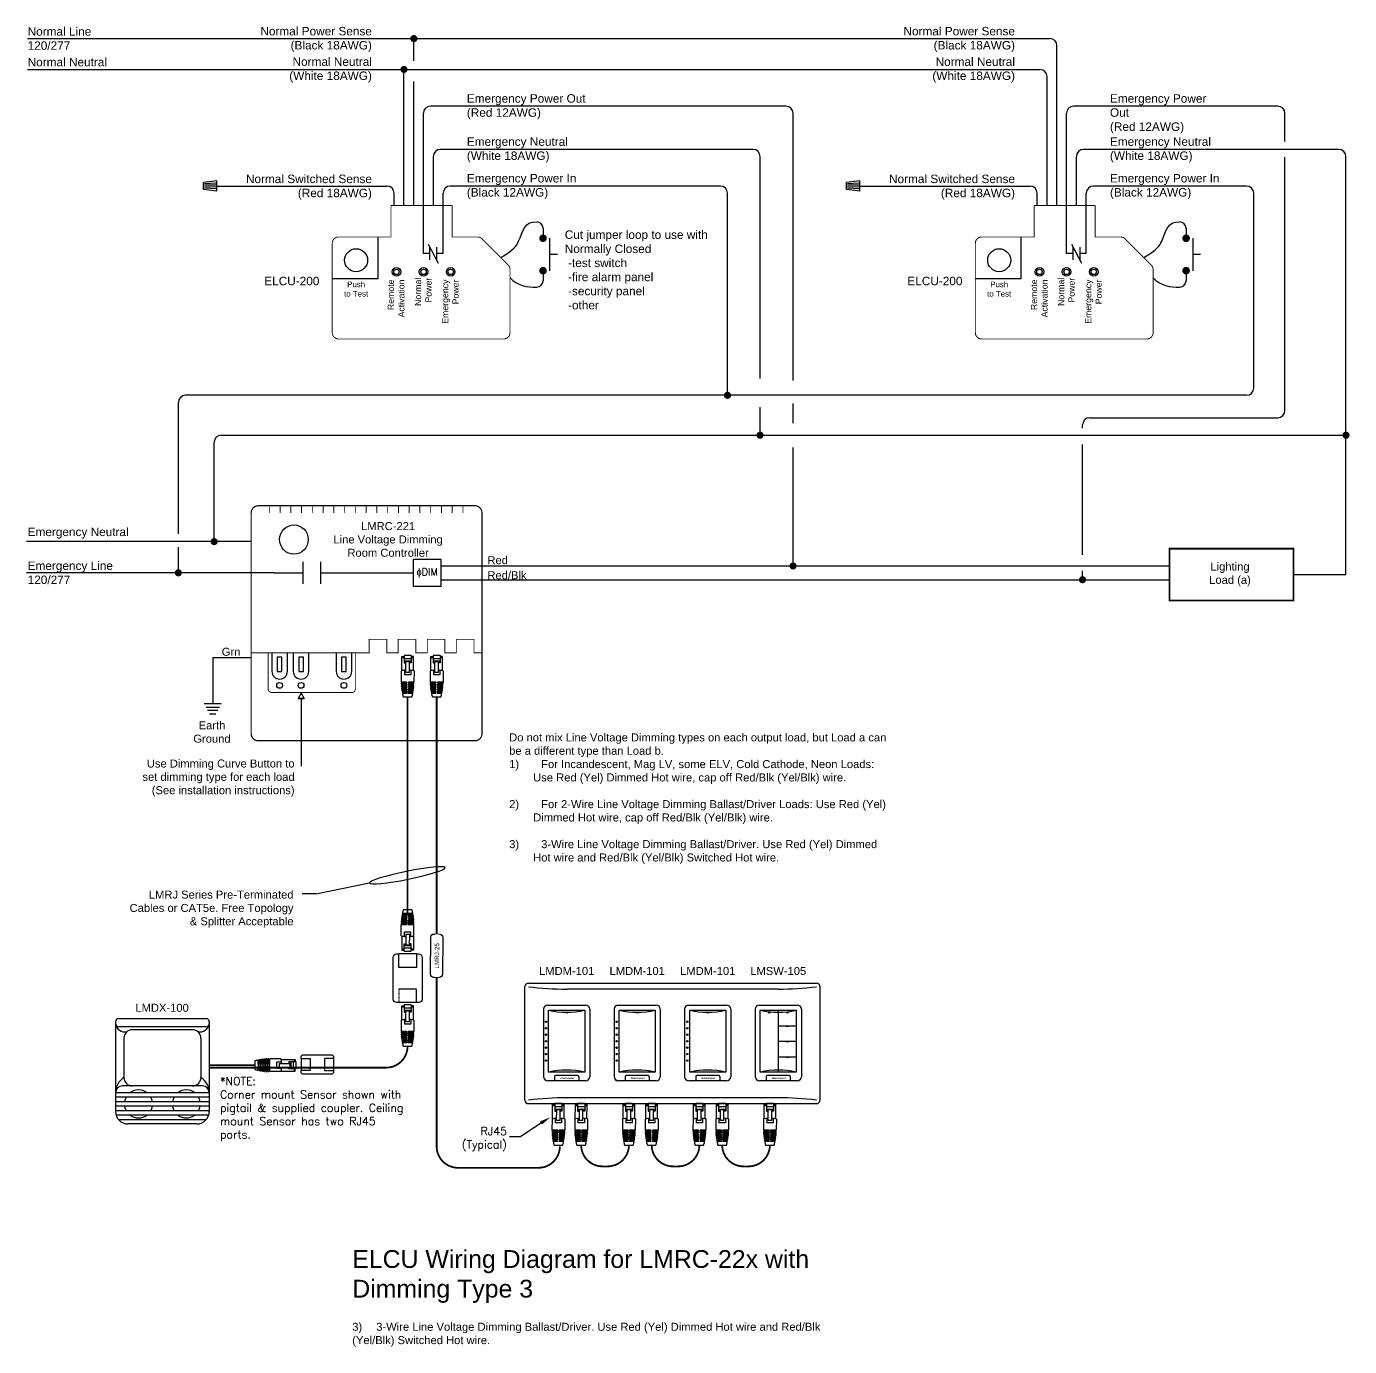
# Model space of a CAD drawing. Header units: inches. Extents: x 59 to 3361, y -1026 to 1732.
# Drawn here: x 638.6 to 1010.6, y 35.2 to 406.3 of the extents above; entities that cross this region are included whole.
import ezdxf

# ---------------------------------------------------------------- set-up
doc = ezdxf.new("R2010")
doc.units = ezdxf.units.IN
doc.header["$MEASUREMENT"] = 0
doc.linetypes.add('HIDDEN', pattern=[0.375, 0.25, -0.125])
doc.layers.add('WS_DETAIL', color=7, linetype='Continuous')
doc.styles.add('ARIAL', font='arial.ttf')
doc.styles.add('ROMANS', font='ROMANS.shx', dxfattribs={"height": 0.0625})

# ---------------------------------------------------------------- blocks, each defined once
blk = doc.blocks.new('A$C28216DC1')
blk.add_lwpolyline([(22.84, 8.11), (17.13, 4.27), (13.98, 4.27)])
blk.add_solid([(23.11, 7.67), (22.56, 8.56), (25.52, 9.76)])
at = {"linetype": 'Continuous', "insert": (13.29, 3.59), "char_height": 2.25, "width": 37.309, "attachment_point": 6, "style": 'ROMANS'}
blk.add_mtext('\\pi29.81;RJ45\\P\\pi22.42;(Typical)', dxfattribs=at)
blk = doc.blocks.new('*U112')
for p, q in [((-1.64, 7.37), (-1.63, 11.37)), ((-1.63, 11.37), (-0.99, 11.37)), ((1, 11.65), (-0.99, 11.65)), ((-0.99, 11.65), (-0.99, 9.56)), ((1, 11.65), (1, 9.56)), ((1.65, 11.37), (1, 11.37)), ((1.64, 7.37), (1.65, 11.37)), ((-1.63, 11.09), (-0.99, 11.09)), ((-0.99, 10.79), (1, 10.79)), ((-0.99, 10.12), (1, 10.12)), ((-0.5, 9.76), (-0.99, 9.76)), ((-0.99, 9.56), (-0.5, 9.56)), ((-0.9, 7.49), (-0.9, 6.2)), ((-0.5, 6.9), (-0.49, 10.12)), ((0.51, 9.89), (-0.49, 9.89)), ((0.5, 6.89), (0.51, 10.12)), ((1, 9.56), (0.5, 9.56)), ((1, 9.76), (0.51, 9.76)), ((0.9, 7.49), (0.9, 6.2)), ((1, 11.09), (1.65, 11.09)), ((-1.8, 7.34), (-1.81, 4.17)), ((-0.21, 4.16), (-1.81, 4.17)), ((-0.21, 3.92), (-1.81, 3.92)), ((0.9, 6.2), (-0.9, 6.2)), ((-0.81, 4.16), (-0.81, 3.92)), ((0.5, 6.89), (-0.5, 6.9)), ((-0.21, 3.92), (-0.21, 4.16)), ((0.21, 3.92), (0.21, 4.16)), ((1.8, 4.16), (0.21, 4.16)), ((1.8, 3.91), (0.21, 3.92)), ((0.81, 4.16), (0.81, 3.92)), ((1.81, 7.33), (1.8, 4.16)), ((-0.21, 3.67), (-1.8, 3.67)), ((-0.21, 3.42), (-1.79, 3.43)), ((-0.21, 3.18), (-1.78, 3.18)), ((-0.22, 2.93), (-1.76, 2.93)), ((-0.22, 2.69), (-1.74, 2.69)), ((-0.22, 2.44), (-1.71, 2.44)), ((-0.22, 2.19), (-1.68, 2.19)), ((-0.22, 1.95), (-1.65, 1.95)), ((-0.22, 1.7), (-1.61, 1.7)), ((-0.22, 1.45), (-1.57, 1.45)), ((-0.22, 1.21), (-1.52, 1.21)), ((-0.22, 0.96), (-1.47, 0.96)), ((-1.21, 0), (1.21, 0)), ((-0.81, 3.67), (-0.82, 3.43)), ((-0.82, 3.18), (-0.82, 2.93)), ((-0.82, 2.69), (-0.82, 2.44)), ((-0.82, 2.19), (-0.82, 1.95)), ((-0.82, 1.7), (-0.82, 1.45)), ((-0.82, 1.21), (-0.82, 0.96)), ((-0.22, 2.93), (-0.21, 3.18)), ((-0.22, 2.44), (-0.22, 2.69)), ((-0.22, 1.95), (-0.22, 2.19)), ((-0.22, 1.45), (-0.22, 1.7)), ((-0.22, 0.96), (-0.22, 1.21)), ((-0.21, 3.42), (-0.21, 3.67)), ((0.2, 1.95), (0.2, 2.19)), ((1.67, 2.19), (0.2, 2.19)), ((1.64, 1.94), (0.2, 1.95)), ((0.2, 1.45), (0.2, 1.7)), ((1.6, 1.7), (0.2, 1.7)), ((1.55, 1.45), (0.2, 1.45)), ((0.2, 0.96), (0.2, 1.21)), ((1.51, 1.2), (0.2, 1.21)), ((1.45, 0.96), (0.2, 0.96)), ((0.21, 3.42), (0.21, 3.67)), ((1.79, 3.67), (0.21, 3.67)), ((1.78, 3.42), (0.21, 3.42)), ((0.21, 2.93), (0.21, 3.18)), ((1.77, 3.18), (0.21, 3.18)), ((1.75, 2.93), (0.21, 2.93)), ((0.21, 2.44), (0.21, 2.68)), ((1.73, 2.68), (0.21, 2.68)), ((1.7, 2.44), (0.21, 2.44)), ((0.8, 1.7), (0.8, 1.45)), ((0.8, 1.21), (0.8, 0.96)), ((0.81, 3.67), (0.81, 3.42)), ((0.81, 3.18), (0.81, 2.93)), ((0.81, 2.68), (0.81, 2.44)), ((0.81, 2.19), (0.81, 1.94))]:
    blk.add_line(p, q)
for centre, radius, start, end in [((-0.01, -0.65), 8.19, 93.4212, 102.6603), ((-0.01, -0.65), 8.19, 77.1781, 86.4172), ((13.26, 4.15), 15.07, 180.8562, 181.7934), ((-13.27, 4.18), 15.07, 358.045, 358.9822), ((13.26, 4.15), 15.07, 182.7312, 183.6696), ((13.26, 4.15), 15.07, 184.6091, 185.5499), ((13.26, 4.15), 15.07, 186.4922, 187.4363), ((13.26, 4.15), 15.07, 188.3824, 189.3309), ((13.26, 4.15), 15.07, 190.282, 191.2359), ((13.26, 4.15), 15.07, 192.1931, 195.9571), ((-13.27, 4.18), 15.07, 343.8813, 347.6453), ((-13.27, 4.18), 15.07, 348.6025, 349.5565), ((-13.27, 4.18), 15.07, 350.5075, 351.456), ((-13.27, 4.18), 15.07, 352.4021, 353.3462), ((-13.27, 4.18), 15.07, 354.2885, 355.2293), ((-13.27, 4.18), 15.07, 356.1688, 357.1073)]:
    blk.add_arc(centre, radius, start, end)
blk = doc.blocks.new('*U115')
for p, q in [((1.21, 0), (-1.21, 0)), ((-1.79, -3.67), (-0.21, -3.67)), ((-1.78, -3.42), (-0.21, -3.42)), ((-1.77, -3.18), (-0.21, -3.18)), ((-1.75, -2.93), (-0.21, -2.93)), ((-1.73, -2.68), (-0.21, -2.68)), ((-1.7, -2.44), (-0.21, -2.44)), ((-1.67, -2.19), (-0.2, -2.19)), ((-1.64, -1.94), (-0.2, -1.95)), ((-1.6, -1.7), (-0.2, -1.7)), ((-1.55, -1.45), (-0.2, -1.45)), ((-1.51, -1.2), (-0.2, -1.21)), ((-1.45, -0.96), (-0.2, -0.96)), ((-0.81, -2.19), (-0.81, -1.94)), ((-0.81, -2.68), (-0.81, -2.44)), ((-0.81, -3.18), (-0.81, -2.93)), ((-0.81, -3.67), (-0.81, -3.42)), ((-0.8, -1.21), (-0.8, -0.96)), ((-0.8, -1.7), (-0.8, -1.45)), ((-0.21, -2.44), (-0.21, -2.68)), ((-0.21, -2.93), (-0.21, -3.18)), ((-0.21, -3.42), (-0.21, -3.67)), ((-0.2, -0.96), (-0.2, -1.21)), ((-0.2, -1.45), (-0.2, -1.7)), ((-0.2, -1.95), (-0.2, -2.19)), ((0.22, -2.93), (0.21, -3.18)), ((0.21, -3.18), (1.78, -3.18)), ((0.21, -3.42), (1.79, -3.43)), ((0.21, -3.42), (0.21, -3.67)), ((0.21, -3.67), (1.8, -3.67)), ((0.22, -0.96), (1.47, -0.96)), ((0.22, -0.96), (0.22, -1.21)), ((0.22, -1.21), (1.52, -1.21)), ((0.22, -1.45), (1.57, -1.45)), ((0.22, -1.45), (0.22, -1.7)), ((0.22, -1.7), (1.61, -1.7)), ((0.22, -1.95), (1.65, -1.95)), ((0.22, -1.95), (0.22, -2.19)), ((0.22, -2.19), (1.68, -2.19)), ((0.22, -2.44), (1.71, -2.44)), ((0.22, -2.44), (0.22, -2.69)), ((0.22, -2.69), (1.74, -2.69)), ((0.22, -2.93), (1.76, -2.93)), ((0.81, -3.67), (0.82, -3.43)), ((0.82, -1.21), (0.82, -0.96)), ((0.82, -1.7), (0.82, -1.45)), ((0.82, -2.19), (0.82, -1.95)), ((0.82, -2.69), (0.82, -2.44)), ((0.82, -3.18), (0.82, -2.93)), ((-1.81, -7.33), (-1.8, -4.16)), ((-1.8, -3.91), (-0.21, -3.92)), ((-1.8, -4.16), (-0.21, -4.16)), ((-1.64, -7.37), (-1.65, -11.37)), ((-0.9, -7.49), (-0.9, -6.2)), ((-0.9, -6.2), (0.9, -6.2)), ((-0.81, -4.16), (-0.81, -3.92)), ((-0.5, -6.89), (-0.51, -10.12)), ((-0.5, -6.89), (0.5, -6.9)), ((-0.21, -3.92), (-0.21, -4.16)), ((0.21, -3.92), (1.81, -3.92)), ((0.21, -3.92), (0.21, -4.16)), ((0.21, -4.16), (1.81, -4.17)), ((0.5, -6.9), (0.49, -10.12)), ((0.81, -4.16), (0.81, -3.92)), ((0.9, -7.49), (0.9, -6.2)), ((1.64, -7.37), (1.63, -11.37)), ((1.8, -7.34), (1.81, -4.17)), ((-1, -11.09), (-1.65, -11.09)), ((-1, -11.65), (-1, -9.56)), ((-1, -9.56), (-0.5, -9.56)), ((-1, -9.76), (-0.51, -9.76)), ((0.99, -10.12), (-1, -10.12)), ((0.99, -10.79), (-1, -10.79)), ((-0.51, -9.89), (0.49, -9.89)), ((0.99, -9.56), (0.5, -9.56)), ((0.5, -9.76), (0.99, -9.76)), ((0.99, -11.65), (0.99, -9.56)), ((1.63, -11.09), (0.99, -11.09)), ((-1.65, -11.37), (-1, -11.37)), ((-1, -11.65), (0.99, -11.65)), ((1.63, -11.37), (0.99, -11.37))]:
    blk.add_line(p, q)
for centre, radius, start, end in [((13.27, -4.18), 15.07, 163.8813, 167.6453), ((13.27, -4.18), 15.07, 178.045, 178.9822), ((13.27, -4.18), 15.07, 176.1688, 177.1073), ((13.27, -4.18), 15.07, 174.2885, 175.2293), ((13.27, -4.18), 15.07, 172.4021, 173.3462), ((13.27, -4.18), 15.07, 170.5075, 171.456), ((13.27, -4.18), 15.07, 168.6025, 169.5565), ((-13.26, -4.15), 15.07, 12.1931, 15.9571), ((-13.26, -4.15), 15.07, 10.282, 11.2359), ((-13.26, -4.15), 15.07, 8.3824, 9.3309), ((-13.26, -4.15), 15.07, 6.4922, 7.4363), ((-13.26, -4.15), 15.07, 4.6091, 5.5499), ((-13.26, -4.15), 15.07, 2.7312, 3.6696), ((-13.26, -4.15), 15.07, 0.8562, 1.7934), ((0.01, 0.65), 8.19, 257.1781, 266.4172), ((0.01, 0.65), 8.19, 273.4212, 282.6603)]:
    blk.add_arc(centre, radius, start, end)
blk = doc.blocks.new('*U133')
at = {"linetype": 'HIDDEN'}
for p, q in [((-6.83, 2.48), (-3.03, 2.48)), ((-3.03, 2.48), (-3.03, -2.48)), ((6.83, 2.48), (3.03, 2.48)), ((3.03, 2.48), (3.03, -2.48)), ((-3.03, -2.48), (-6.83, -2.48)), ((3.03, -2.48), (6.83, -2.48))]:
    blk.add_line(p, q, dxfattribs=at)
for p, q in [((-6.83, 2.48), (-6.83, -2.48)), ((6.83, 2.48), (6.83, -2.48))]:
    blk.add_line(p, q)
for points in [[(-6.83, 2.48), (-6.83, 3.08, -0.414214), (-5.83, 4.08), (5.83, 4.08, -0.414214), (6.83, 3.08), (6.83, 2.48)], [(6.83, -2.48), (6.83, -3.08, -0.414214), (5.83, -4.08), (-5.83, -4.08, -0.414214), (-6.83, -3.08), (-6.83, -2.48)]]:
    blk.add_lwpolyline(points, format="xyb")
blk = doc.blocks.new('*U185')
for p, q in [((-13.2, 12.65), (-13.2, 12.23)), ((-13.19, 12.12), (-13.19, -12.51)), ((-12.23, 13.61), (12.23, 13.61)), ((12.23, 11.27), (-12.23, 11.27)), ((13.19, 12.65), (13.19, 12.23)), ((13.19, 12.12), (13.19, -12.51)), ((-10.83, 8.12), (-10.83, -2.98)), ((8.48, 10.46), (-8.48, 10.46)), ((10.82, 8.12), (10.82, -2.98)), ((13.19, -7.24), (-13.19, -7.24)), ((11.23, -5.33), (-11.23, -5.33)), ((13.19, -8.51), (-13.19, -8.51)), ((13.19, -9.77), (-13.19, -9.77)), ((13.19, -11.04), (-13.19, -11.04)), ((13.19, -12.31), (-13.19, -12.31)), ((13.02, -13.58), (-13.02, -13.58)), ((12.3, -14.84), (-12.3, -14.84)), ((9.68, -16.02), (-9.68, -16.02))]:
    blk.add_line(p, q)
at = {"const_width": 0.5}
blk.add_lwpolyline([(13.19, 0.49), (26, 0.49)], dxfattribs=at)
for centre, radius, start, end in [((-12.23, 12.65), 0.965, 90, 180), ((-12.23, 12.23), 0.965, 180, 270), ((-10.51, 12.56), 2.72, 189.3383, 280.3118), ((10.5, 12.56), 2.72, 259.6882, 350.6617), ((12.23, 12.65), 0.965, 0, 90), ((12.23, 12.23), 0.965, 270, 0), ((-8.48, 8.12), 2.34, 90, 180), ((8.48, 8.12), 2.34, 0, 90), ((-8.13, -7.26), 5.06, 122.1791, 180.2423), ((-8.48, -2.98), 2.34, 180, 270), ((8.48, -2.98), 2.34, 270, 0), ((8.13, -7.26), 5.06, 359.7577, 57.8209), ((-11.23, -7.28), 1.96, 90, 180), ((-6.72, -10.4), 3.94, 53.1936, 126.8064), ((6.72, -10.4), 3.94, 53.1936, 126.8064), ((11.23, -7.28), 1.96, 0, 90), ((-6.72, -10.4), 3.94, 151.3746, 170.9384), ((-6.72, -10.4), 3.94, 189.4443, 209.0566), ((-6.72, -10.4), 3.94, 330.9434, 350.5557), ((-6.72, -10.4), 3.94, 9.0616, 28.6254), ((6.72, -10.4), 3.94, 151.3746, 170.9384), ((6.72, -10.4), 3.94, 189.4443, 209.0566), ((6.72, -10.4), 3.94, 330.9434, 350.5557), ((6.72, -10.4), 3.94, 9.0616, 28.6254), ((-9.68, -12.51), 3.51, 180, 270), ((-6.72, -10.4), 3.94, 233.8289, 306.1711), ((6.72, -10.4), 3.94, 233.8289, 306.1711), ((9.68, -12.51), 3.51, 270, 0)]:
    blk.add_arc(centre, radius, start, end)
at = {"rotation": 270}
blk.add_blockref('*U112', (26, 0.49), dxfattribs=at)
at = {"xscale": 0.6687071920106525, "yscale": 0.6687071920106525, "zscale": 0.6687071920106525}
blk.add_blockref('*U133', (43.55, 0.69), dxfattribs=at)
at = {"insert": (-0.09, 17.76), "char_height": 2.25, "width": 40.9705, "attachment_point": 2, "style": 'ARIAL'}
blk.add_mtext('LMDX-100', dxfattribs=at)
blk = doc.blocks.new('WallPlate4Gang')
for p, q in [((-39.66, 33.84), (-18.14, 33.84)), ((-19.83, 33.84), (21.52, 33.84)), ((0, 33.84), (41.35, 33.84)), ((-40.62, 0.96), (-40.62, 32.88)), ((30.59, 32.2), (-28.9, 32.2)), ((42.31, 32.88), (42.31, 0.96)), ((-35.39, 26.52), (-35.39, 7.57)), ((-34.21, 27.7), (-23.58, 27.7)), ((-22.4, 26.52), (-22.4, 7.57)), ((-15.56, 26.52), (-15.56, 7.57)), ((-14.38, 27.7), (-3.75, 27.7)), ((-2.57, 26.52), (-2.57, 7.57)), ((4.26, 26.52), (4.26, 7.57)), ((5.44, 27.7), (16.08, 27.7)), ((17.26, 26.52), (17.26, 7.57)), ((24.09, 26.52), (24.09, 7.57)), ((25.27, 27.7), (35.9, 27.7)), ((37.08, 26.52), (37.08, 7.57)), ((-23.58, 6.39), (-34.21, 6.39)), ((-3.75, 6.39), (-14.38, 6.39)), ((16.08, 6.39), (5.44, 6.39)), ((35.9, 6.39), (25.27, 6.39)), ((-39.66, 0), (-18.14, 0)), ((30.59, 1.64), (-28.9, 1.64)), ((-19.83, 0), (21.52, 0)), ((0, 0), (41.35, 0))]:
    blk.add_line(p, q)
for centre, radius, start, end in [((-39.66, 32.88), 0.96, 90, 180), ((41.35, 32.88), 0.96, 0, 90), ((-28.9, 117.54), 85.35, 262.7571, 270), ((30.59, 117.54), 85.35, 270, 277.2429), ((-34.21, 26.52), 1.18, 90, 180), ((-23.58, 26.52), 1.18, 0, 90), ((-14.38, 26.52), 1.18, 90, 180), ((-3.75, 26.52), 1.18, 0, 90), ((5.44, 26.52), 1.18, 90, 180), ((16.08, 26.52), 1.18, 0, 90), ((25.27, 26.52), 1.18, 90, 180), ((35.9, 26.52), 1.18, 0, 90), ((-34.21, 7.57), 1.18, 180, 270), ((-23.58, 7.57), 1.18, 270, 0), ((-14.38, 7.57), 1.18, 180, 270), ((-3.75, 7.57), 1.18, 270, 0), ((5.44, 7.57), 1.18, 180, 270), ((16.08, 7.57), 1.18, 270, 0), ((25.27, 7.57), 1.18, 180, 270), ((35.9, 7.57), 1.18, 270, 0), ((-39.66, 0.96), 0.96, 180, 270), ((-28.9, -83.7), 85.35, 90, 97.2429), ((30.59, -83.7), 85.35, 82.7571, 90), ((41.35, 0.96), 0.96, 270, 0)]:
    blk.add_arc(centre, radius, start, end)
blk = doc.blocks.new('*U114')
blk.add_blockref('WallPlate4Gang', (28.9, 0))
blk = doc.blocks.new('*U285')
for p, q in [((-6.5, 20.13), (-6.5, 1.18)), ((-5.32, 21.31), (5.32, 21.31)), ((-5.07, 2.44), (-5.07, 19.89)), ((-5.07, 19.89), (5.07, 19.89)), ((-5.07, 19.89), (5.07, 19.89)), ((-0.33, 19.29), (-0.33, 19.19)), ((0.33, 19.29), (0.33, 19.19)), ((5.07, 19.89), (5.07, 2.44)), ((6.5, 20.13), (6.5, 1.18)), ((5.32, 0), (-5.32, 0)), ((5.07, 2.44), (-5.07, 2.44)), ((5.07, 2.44), (-5.07, 2.44)), ((-3.38, 1.24), (-3.38, 0)), ((3.14, 1.48), (-3.14, 1.48)), ((3.38, 1.24), (3.38, 0))]:
    blk.add_line(p, q)
for centre in [(-5.78, 16.63), (-5.78, 14.81), (-5.78, 12.99), (-5.78, 11.16), (-5.78, 9.34), (-5.78, 7.52), (-5.78, 5.7)]:
    blk.add_circle(centre, 0.199)
for centre, radius, start, end in [((-5.32, 20.13), 1.18, 90, 180), ((0, 41.25), 21.96, 256.6482, 283.3518), ((0, 19.73), 0.639, 238.6629, 301.3371), ((5.32, 20.13), 1.18, 0, 90), ((-5.32, 1.18), 1.18, 180, 270), ((0, -18.92), 21.96, 76.6482, 103.3518), ((-3.14, 1.24), 0.239, 90, 180), ((3.14, 1.24), 0.239, 0, 90), ((5.32, 1.18), 1.18, 270, 0)]:
    blk.add_arc(centre, radius, start, end)
at = {"style": 'ARIAL'}
for s, insert, char_height, width, attachment_point in [('LMDM-101', (0, 32.02), 2.25, 40.9705, 2), ('{\\fArial|b1|i1|c0|p34;Wattstopper}', (-1.79, 1.04), 0.4798, 3.7953, 1)]:
    blk.add_mtext(s, dxfattribs=dict(at, insert=insert, char_height=char_height, width=width, attachment_point=attachment_point))
blk = doc.blocks.new('*U286')
for p, q in [((-6.5, 20.13), (-6.5, 1.18)), ((-5.32, 21.31), (5.32, 21.31)), ((-5.07, 2.44), (-5.07, 19.89)), ((-5.07, 19.89), (5.07, 19.89)), ((-2.87, 19.29), (-2.87, 19.19)), ((-2.2, 19.29), (-2.87, 19.29)), ((-2.2, 19.29), (-2.2, 19.19)), ((0, 19.29), (0, 19.89)), ((0, 19.29), (0, 3.04)), ((2.2, 19.29), (2.2, 19.19)), ((2.2, 19.29), (2.87, 19.29)), ((2.87, 19.29), (2.87, 19.19)), ((5.07, 19.89), (5.07, 2.44)), ((6.5, 20.13), (6.5, 1.18)), ((0, 15.52), (5.07, 15.52)), ((2.2, 15.52), (2.2, 15.42)), ((2.87, 15.52), (2.87, 15.42)), ((0, 11.16), (5.07, 11.16)), ((2.2, 11.16), (2.2, 11.06)), ((2.87, 11.16), (2.87, 11.06)), ((0, 6.8), (5.07, 6.8)), ((2.2, 6.8), (2.2, 6.7)), ((2.87, 6.8), (2.87, 6.7)), ((5.32, 0), (-5.32, 0)), ((5.07, 2.44), (-5.07, 2.44)), ((-3.38, 1.24), (-3.38, 0)), ((3.14, 1.48), (-3.14, 1.48)), ((0, 3.04), (0, 2.44)), ((3.38, 1.24), (3.38, 0))]:
    blk.add_line(p, q)
for centre, radius, start, end in [((-5.32, 20.13), 1.18, 90, 180), ((0, 41.25), 21.96, 256.6482, 283.3518), ((-2.54, 19.73), 0.639, 238.6629, 301.3371), ((2.54, 19.73), 0.639, 238.6629, 301.3371), ((5.32, 20.13), 1.18, 0, 90), ((2.54, 15.96), 0.639, 238.6629, 301.3371), ((2.54, 11.6), 0.639, 238.6629, 301.3371), ((2.54, 7.24), 0.639, 238.6629, 301.3371), ((-5.32, 1.18), 1.18, 180, 270), ((0, -18.92), 21.96, 76.6482, 103.3518), ((-3.14, 1.24), 0.239, 90, 180), ((3.14, 1.24), 0.239, 0, 90), ((5.32, 1.18), 1.18, 270, 0)]:
    blk.add_arc(centre, radius, start, end)
at = {"style": 'ARIAL'}
for s, insert, char_height, width, attachment_point in [('LMSW-105', (0, 32.02), 2.25, 40.9705, 2), ('{\\fArial|b1|i1|c0|p34;Wattstopper}', (-1.79, 1.04), 0.4798, 3.7953, 1)]:
    blk.add_mtext(s, dxfattribs=dict(at, insert=insert, char_height=char_height, width=width, attachment_point=attachment_point))
blk = doc.blocks.new('*U132')
at = {"linetype": 'HIDDEN'}
for p, q in [((-2.48, 3.03), (-2.48, 6.83)), ((2.48, 6.83), (2.48, 3.03)), ((2.48, 3.03), (-2.48, 3.03)), ((2.48, -3.03), (-2.48, -3.03)), ((-2.48, -3.03), (-2.48, -6.83)), ((2.48, -6.83), (2.48, -3.03))]:
    blk.add_line(p, q, dxfattribs=at)
for p, q in [((2.48, 6.83), (-2.48, 6.83)), ((2.48, -6.83), (-2.48, -6.83))]:
    blk.add_line(p, q)
for points in [[(-2.48, -6.83), (-3.08, -6.83, -0.414214), (-4.08, -5.83), (-4.08, 5.83, -0.414214), (-3.08, 6.83), (-2.48, 6.83)], [(2.48, 6.83), (3.08, 6.83, -0.414214), (4.08, 5.83), (4.08, -5.83, -0.414214), (3.08, -6.83), (2.48, -6.83)]]:
    blk.add_lwpolyline(points, format="xyb")
blk = doc.blocks.new('*U134')
at = {"layer": 'WS_DETAIL', "const_width": 0.5}
for points in [[(0, 132.37), (0, 6)], [(34.64, 6), (34.64, 6)], [(6, 0), (28.64, 0)]]:
    blk.add_lwpolyline(points, dxfattribs=at)
for points in [[(0, 6, 0.414214), (6, 0)], [(28.64, 0, 0.414214), (34.64, 6)]]:
    blk.add_lwpolyline(points, format="xyb", dxfattribs=at)
blk = doc.blocks.new('*U246')
blk.add_lwpolyline([(-1.72, -5.19), (-1.6, 5.23, -0.414214), (-0.72, 6.09), (0.85, 6.08, -0.414214), (1.72, 5.19), (1.6, -5.23, -0.414214), (0.72, -6.09), (-0.85, -6.08, -0.414214)], format="xyb", close=True)
at = {"insert": (0.08, 0), "char_height": 1.25, "attachment_point": 5, "rotation": 89.3498, "style": 'ARIAL', "bg_fill": 3, "box_fill_scale": 1, "bg_fill_color": 256, "bg_fill_transparency": 0}
blk.add_mtext_dynamic_manual_height_columns('LMRJ-25', width=12.0337, gutter_width=70, heights=[0], dxfattribs=at)
blk = doc.blocks.new('*U179')
for p, q in [((-17.89, 50.31), (-17.89, 44.1)), ((-17.89, 50.31), (-17.89, 44.1)), ((-12.94, 50.31), (-12.94, 44.1)), ((-12.94, 50.31), (-12.94, 44.1)), ((-26, 47.2), (-17.89, 47.2)), ((-12.94, 47.2), (13.17, 47.2)), ((-26.64, 24.72), (-26.64, 19.51)), ((-22.27, 19.51), (-22.27, 24.72)), ((-20.61, 24.72), (-20.61, 19.51)), ((-16.25, 19.51), (-16.25, 24.72)), ((-8.56, 24.72), (-8.56, 19.51)), ((-4.19, 19.51), (-4.19, 24.72))]:
    blk.add_line(p, q)
for points, const_width in [([(-0.09, 66.07), (30.45, 66.07, -0.414214), (32.44, 64.07), (32.44, 2, -0.414214), (30.45, 0), (-30.45, 0, -0.414214), (-32.44, 2), (-32.44, 64.07, -0.414214), (-30.45, 66.07), (-0.09, 66.07)], 0.343), ([(-27.68, 24.72), (-27.68, 14.58, 0.414214), (-26.68, 13.58), (-4.15, 13.58, 0.414214), (-3.15, 14.58), (-3.15, 24.72)], 0.25)]:
    blk.add_lwpolyline(points, format="xyb", dxfattribs=dict(const_width=const_width))
at = {"const_width": 0.25}
for points in [[(-27.34, 64.06), (-27.34, 66.07)], [(-24.32, 64.06), (-24.32, 66.07)], [(-21.29, 64.06), (-21.29, 66.07)], [(-18.27, 64.06), (-18.27, 66.07)], [(-15.24, 64.06), (-15.24, 66.07)], [(-12.22, 64.06), (-12.22, 66.07)], [(-9.19, 64.06), (-9.19, 66.07)], [(-6.17, 64.06), (-6.17, 66.07)], [(-3.15, 64.06), (-3.15, 66.07)], [(-0.12, 64.06), (-0.12, 66.07)], [(2.9, 64.06), (2.9, 66.07)], [(5.93, 64.06), (5.93, 66.07)], [(8.95, 64.06), (8.95, 66.07)], [(11.98, 64.06), (11.98, 66.07)], [(15, 64.06), (15, 66.07)], [(18.03, 64.06), (18.03, 66.07)], [(21.05, 64.06), (21.05, 66.07)], [(24.07, 64.06), (24.07, 66.07)], [(27.1, 64.06), (27.1, 66.07)], [(32.44, 24.72), (30.2, 24.72), (30.2, 28.51), (25.24, 28.51), (25.24, 24.72), (22.03, 24.72), (22.03, 28.51), (17.07, 28.51), (17.07, 24.72), (13.86, 24.72), (13.86, 28.51), (8.9, 28.51), (8.9, 24.72), (5.69, 24.72), (5.69, 28.51), (0.73, 28.51), (0.73, 24.72), (-32.44, 24.72)]]:
    blk.add_lwpolyline(points, dxfattribs=at)
blk.add_lwpolyline([(-20.43, 52.43), (-21.24, 52.51), (-21.99, 52.75), (-22.67, 53.13), (-23.27, 53.64), (-23.77, 54.26), (-24.14, 54.98), (-24.38, 55.78), (-24.46, 56.64), (-24.46, 56.64), (-24.38, 57.45), (-24.14, 58.2), (-23.77, 58.89), (-23.27, 59.49), (-22.67, 59.98), (-21.99, 60.36), (-21.24, 60.59), (-20.43, 60.68), (-20.43, 60.68), (-19.63, 60.59), (-18.87, 60.36), (-18.19, 59.98), (-17.59, 59.49), (-17.09, 58.89), (-16.72, 58.2), (-16.48, 57.45), (-16.4, 56.64), (-16.4, 56.64), (-16.48, 55.78), (-16.72, 54.98), (-17.09, 54.26), (-17.59, 53.64), (-18.19, 53.13), (-18.87, 52.75), (-19.63, 52.51), (-20.43, 52.43), (-20.43, 52.43), (-20.43, 52.43)])
for points in [[(13.17, 51.08), (20.92, 51.08), (20.92, 43.33), (13.17, 43.33)], [(-25.12, 19.51), (-23.79, 19.51), (-23.79, 23.54), (-25.12, 23.54)], [(-19.09, 19.51), (-17.77, 19.51), (-17.77, 23.54), (-19.09, 23.54)], [(-7.04, 19.51), (-5.71, 19.51), (-5.71, 23.54), (-7.04, 23.54)]]:
    blk.add_lwpolyline(points, close=True)
for centre in [(-24.45, 15.57), (-18.43, 15.57), (-6.37, 15.57)]:
    blk.add_circle(centre, 0.819)
for centre in [(-24.45, 19.51), (-18.43, 19.51), (-6.37, 19.51)]:
    blk.add_arc(centre, 2.18, 180, 0)
at = {"insert": (6.05, 61.48), "char_height": 2.25, "width": 40.9705, "attachment_point": 2, "style": 'ARIAL'}
blk.add_mtext('LMRC-221\\PLine Voltage Dimming\\PRoom Controller', dxfattribs=at)
at = {"linetype": 'Continuous', "insert": (17.05, 47.2), "char_height": 2, "width": 5.8059, "attachment_point": 5, "style": 'ROMANS'}
blk.add_mtext('ɸDIM', dxfattribs=at)

msp = doc.modelspace()

# ---------------------------------------------------------------- linework, layer by layer
for p, q in [((638.89, 402.89), (926.31, 402.89)), ((747.48, 396.6), (747.48, 402.89)), ((928.3, 356), (928.3, 400.91)), ((638.89, 394.21), (923.52, 394.21)), ((744.7, 356), (744.7, 394.21)), ((747.48, 356), (747.48, 390.86)), ((925.51, 356), (925.51, 392.22)), ((852.1, 383.87), (752.16, 383.87)), ((990.42, 383.87), (932.97, 383.87)), ((750.17, 342.46), (750.17, 381.88)), ((854.1, 306.75), (854.1, 381.87)), ((930.99, 342.46), (930.99, 381.88)), ((992.42, 373.93), (992.42, 381.87)), ((752.96, 356), (752.96, 369.75)), ((842.83, 371.74), (754.94, 371.74)), ((844.83, 307.36), (844.83, 369.74)), ((933.77, 356), (933.77, 369.75)), ((1007.57, 371.74), (935.76, 371.74)), ((992.42, 298.32), (992.42, 369.51)), ((1009.57, 252.21), (1009.57, 369.74)), ((692.07, 362.87), (688.3, 362.39)), ((688.3, 360.49), (688.3, 362.39)), ((691.77, 362.27), (688.61, 362.04)), ((691.77, 361.71), (688.61, 361.64)), ((691.77, 361.16), (688.61, 361.24)), ((692.07, 360), (692.07, 362.87)), ((692.07, 361.44), (739.93, 361.44)), ((833.67, 361.44), (757.73, 361.44)), ((872.88, 362.87), (869.12, 362.39)), ((869.12, 360.49), (869.12, 362.39)), ((872.58, 362.27), (869.42, 362.04)), ((872.58, 361.71), (869.42, 361.64)), ((872.58, 361.16), (869.42, 361.24)), ((872.88, 360), (872.88, 362.87)), ((872.88, 361.44), (920.74, 361.44)), ((981.63, 361.44), (938.54, 361.44)), ((692.07, 360), (688.3, 360.49)), ((691.77, 360.61), (688.61, 360.84)), ((741.91, 356), (741.91, 359.45)), ((755.74, 342.46), (755.74, 359.45)), ((835.67, 302.61), (835.67, 359.44)), ((872.88, 360), (869.12, 360.49)), ((872.58, 360.61), (869.42, 360.84)), ((922.73, 356), (922.73, 359.45)), ((936.55, 342.46), (936.55, 359.45)), ((983.63, 304.61), (983.63, 359.44)), ((752.01, 342.46), (750.17, 342.46)), ((751.54, 345.14), (754.35, 339.78)), ((752.01, 340.69), (752.01, 344.23)), ((753.87, 344.23), (753.87, 340.69)), ((755.74, 342.46), (753.87, 342.46)), ((932.83, 342.46), (930.99, 342.46)), ((932.35, 345.14), (935.16, 339.78)), ((932.83, 340.69), (932.83, 344.23)), ((934.69, 344.23), (934.69, 340.69)), ((936.55, 342.46), (934.69, 342.46)), ((981.63, 302.61), (683.26, 302.61)), ((681.26, 263.68), (681.26, 300.61)), ((844.83, 291.4), (844.83, 299.25)), ((854.1, 294.8), (854.1, 300.27)), ((935.49, 293.35), (935.49, 294.32)), ((937.49, 296.32), (990.42, 296.32)), ((693.33, 291.4), (1009.57, 291.4)), ((691.33, 261.47), (691.33, 289.4)), ((854.1, 254.63), (854.1, 287.91)), ((935.49, 257.78), (935.49, 288.8)), ((681.26, 252.7), (681.26, 259.89)), ((959.94, 259.48), (959.94, 244.94)), ((755.11, 254.63), (782.68, 254.63)), ((755.11, 254.63), (959.94, 254.63)), ((935.49, 250.76), (935.49, 253.25)), ((755.11, 250.76), (959.94, 250.76)), ((994.83, 252.21), (1009.57, 252.21)), ((688.52, 215.94), (693.34, 215.94)), ((715.81, 218.83), (714.95, 217.35)), ((714.95, 217.35), (716.66, 217.35)), ((716.66, 217.35), (714.95, 217.35)), ((715.81, 218.83), (716.66, 217.35)), ((715.81, 217.35), (715.81, 198.36)), ((689.04, 214.93), (692.82, 214.93)), ((689.49, 214.05), (692.37, 214.05)), ((690.03, 213.04), (691.83, 213.04)), ((719.94, 162.43), (716.05, 162.43))]:
    msp.add_line(p, q)
at = {"color": 7}
for p, q in [((737.41, 335.44), (737.41, 347.12)), ((783.8, 349.58), (783.8, 346.76)), ((785.65, 346.76), (785.65, 337.64)), ((918.23, 335.44), (918.23, 347.12)), ((964.61, 349.58), (964.61, 346.76)), ((966.46, 346.76), (966.46, 337.64)), ((787.86, 342.2), (785.65, 342.2)), ((968.67, 342.2), (966.46, 342.2)), ((724.55, 335.44), (737.41, 335.44)), ((783.8, 337.64), (783.8, 334.82)), ((905.36, 335.44), (918.23, 335.44)), ((964.61, 337.64), (964.61, 334.82))]:
    msp.add_line(p, q, dxfattribs=at)
at = {"linetype": 'Continuous'}
msp.add_line((719.94, 162.43), (735.04, 165.51), dxfattribs=at)
at = {"const_width": 1}
for points in [[(746.98, 402.89, 1), (747.98, 402.89, 1)], [(744.2, 394.21, 1), (745.2, 394.21, 1)], [(835.17, 302.61, 1), (836.17, 302.61, 1)], [(844.33, 291.4, 1), (845.33, 291.4, 1)], [(1009.07, 291.4, 1), (1010.07, 291.4, 1)], [(690.83, 261.47, 1), (691.83, 261.47, 1)], [(680.76, 252.7, 1), (681.76, 252.7, 1)], [(853.6, 254.63, 1), (854.6, 254.63, 1)], [(934.99, 250.76, 1), (935.99, 250.76, 1)]]:
    msp.add_lwpolyline(points, format="xyb", close=True, dxfattribs=at)
for points, const_width in [([(758.22, 356), (758.22, 347.12), (765.4, 347.12, -0.199289), (766.64, 346.61), (774, 339.23, -0.198535), (774.52, 337.98), (774.52, 320.2, -0.414214), (772.76, 318.44), (726.31, 318.44, -0.414214), (724.55, 320.2), (724.55, 321.58)], 0.264), ([(724.55, 321.58), (724.55, 345.36, -0.414214), (726.31, 347.12), (741.06, 347.12), (741.06, 356), (748.83, 356), (758.22, 356)], 0.264), ([(939.03, 356), (939.03, 347.12), (946.21, 347.12, -0.199289), (947.46, 346.61), (954.82, 339.23, -0.198535), (955.33, 337.98), (955.33, 320.2, -0.414214), (953.57, 318.44), (907.12, 318.44, -0.414214), (905.36, 320.2), (905.36, 321.58)], 0.264), ([(905.36, 321.58), (905.36, 345.36, -0.414214), (907.12, 347.12), (921.87, 347.12), (921.87, 356), (929.64, 356), (939.03, 356)], 0.264), ([(745.71, 119.6), (745.71, 119.6, -0.414214), (739.71, 113.6), (689.97, 113.6)], 0.5), ([(794.52, 91.84, 0.414214), (800.52, 85.84), (801.95, 85.84, 0.414214), (807.95, 91.84)], 0.5), ([(814.35, 91.84, 0.414214), (820.34, 85.84), (821.77, 85.84, 0.414214), (827.77, 91.84)], 0.5), ([(834.17, 91.84, 0.414214), (840.16, 85.84), (841.59, 85.84, 0.414214), (847.59, 91.84)], 0.5)]:
    msp.add_lwpolyline(points, format="xyb", dxfattribs=dict(const_width=const_width))
at = {"color": 7, "linetype": 'Continuous', "const_width": 1.07}
for points in [[(783.27, 346.76, -1), (784.33, 346.76, -1)], [(964.08, 346.76, -1), (965.15, 346.76, -1)], [(783.27, 337.64, 1), (784.33, 337.64, 1)], [(964.08, 337.64, 1), (965.15, 337.64, 1)]]:
    msp.add_lwpolyline(points, format="xyb", close=True, dxfattribs=at)
for points in [[(701.74, 261.47), (638.56, 261.47)], [(708.19, 252.7), (638.56, 252.7)], [(701.74, 228.77), (690.93, 228.77), (690.93, 215.94)]]:
    msp.add_lwpolyline(points)
at = {"linetype": 'Continuous', "const_width": 0.5}
msp.add_lwpolyline([(959.94, 244.94), (994.83, 244.94), (994.83, 259.48), (959.94, 259.48)], close=True, dxfattribs=at)
at = {"const_width": 0.5}
msp.add_lwpolyline([(745.72, 217.82), (745.71, 156.49)], dxfattribs=at)
at = {"color": 7}
for centre in [(731.25, 340.59), (912.06, 340.59)]:
    msp.add_circle(centre, 3.23, dxfattribs=at)
for centre, radius in [((742.57, 337.3), 1.21), ((742.57, 337.3), 0.762), ((750.2, 337.3), 1.21), ((750.2, 337.3), 0.762), ((757.83, 337.3), 1.21), ((757.83, 337.3), 0.762), ((923.39, 337.3), 1.21), ((923.39, 337.3), 0.762), ((931.01, 337.3), 1.21), ((931.01, 337.3), 0.762), ((938.64, 337.3), 1.21), ((938.64, 337.3), 0.762)]:
    msp.add_circle(centre, radius)
for centre, radius, start, end in [((926.31, 400.91), 1.99, 0, 90), ((923.52, 392.22), 1.99, 0, 90), ((752.16, 381.88), 1.99, 90, 180), ((852.1, 381.87), 2, 0, 90), ((932.97, 381.88), 1.99, 90, 180), ((990.42, 381.87), 2, 0, 90), ((754.94, 369.75), 1.99, 90, 180), ((842.83, 369.74), 2, 0, 90), ((935.76, 369.75), 1.99, 90, 180), ((1007.57, 369.74), 2, 0, 90), ((739.93, 359.45), 1.99, 0, 90), ((757.73, 359.45), 1.99, 90, 180), ((833.67, 359.44), 2, 0, 90), ((920.74, 359.45), 1.99, 0, 90), ((938.54, 359.45), 1.99, 90, 180), ((981.63, 359.44), 2, 0, 90), ((683.26, 300.61), 2, 90, 180), ((981.63, 304.61), 2, 270, 0), ((990.42, 298.32), 2, 270, 0), ((937.49, 294.32), 2, 90, 180), ((693.33, 289.4), 2, 90, 180)]:
    msp.add_arc(centre, radius, start, end)
for centre, start, end in [((782.02, 349.58), 0, 90), ((962.84, 349.58), 0, 90), ((782.02, 334.82), 270, 0), ((962.84, 334.82), 270, 0)]:
    msp.add_arc(centre, 1.78, start, end, dxfattribs=at)
at = {"extrusion": (0, 0, -1)}
msp.add_ellipse((745.64, 167.67), major_axis=(10.6, 2.16), ratio=0.103781, dxfattribs=at)
at = {"color": 7}
for points in [[(771.91, 341.33), (775.57, 343.44), (778.01, 347.03), (778.35, 351.63), (782.02, 351.35)], [(952.72, 341.33), (956.39, 343.44), (958.83, 347.03), (959.16, 351.63), (962.84, 351.35)]]:
    msp.add_open_spline(points, degree=3, knots=[0, 0, 0, 0, 0.853506, 2.600202, 2.600202, 2.600202, 2.600202], dxfattribs=at)
for points in [[(774.52, 335.6), (776.53, 333.47), (779.37, 332.89), (782.02, 333.05)], [(955.33, 335.6), (957.34, 333.47), (960.18, 332.89), (962.84, 333.05)]]:
    msp.add_open_spline(points, degree=3, dxfattribs=at)

# ---------------------------------------------------------------- block references
for name, p in [('*U179', (734.19, 205.49)), ('*U112', (745.72, 217.82)), ('*U112', (753.89, 217.82)), ('*U134', (753.89, 85.45)), ('*U115', (745.71, 158)), ('*U132', (745.72, 138.73)), ('*U285', (790.45, 109.88)), ('*U285', (810.28, 109.88)), ('*U285', (830.11, 109.88)), ('*U286', (849.94, 109.88)), ('*U114', (790.45, 103.49)), ('*U185', (676.78, 113.79)), ('*U112', (745.71, 119.6)), ('*U112', (788.13, 91.84)), ('*U112', (794.52, 91.84)), ('*U112', (807.95, 91.84)), ('*U112', (814.35, 91.84)), ('*U112', (827.77, 91.84)), ('*U112', (834.17, 91.84)), ('*U112', (847.59, 91.84)), ('A$C28216DC1', (760.38, 89.92))]:
    msp.add_blockref(name, p)

# ---------------------------------------------------------------- texts
at = {"color": 7, "linetype": 'Continuous', "char_height": 2.3761, "width": 32.5935, "attachment_point": 4, "style": 'ARIAL'}
for s, insert in [('Normal Line\\P120/277', (638.89, 402.89)), ('Emergency Line 120/277', (638.89, 252.7))]:
    msp.add_mtext(s, dxfattribs=dict(at, insert=insert))
at = {"color": 7, "style": 'ARIAL'}
for s, insert, char_height, width, attachment_point in [('Normal Power Sense\\P(Black 18AWG)', (735.69, 406.17), 2.3761, 63.9991, 3), ('Normal Power Sense\\P(Black 18AWG)', (916.5, 406.17), 2.3761, 63.9991, 3), ('Normal Neutral', (638.89, 396.27), 2.3761, 45.0944, 4), ('Normal Neutral\\P(White 18AWG)', (735.69, 397.59), 2.3761, 63.9991, 3), ('Normal Neutral\\P(White 18AWG)', (916.5, 397.59), 2.3761, 63.9991, 3), ('Emergency Power Out\\P(Red 12AWG)', (762.38, 387.25), 2.3761, 63.9991, 1), ('Emergency Power Out\\P(Red 12AWG)', (943.2, 387.25), 2.3761, 31.1497, 1), ('Emergency Neutral\\P(White 18AWG)', (762.38, 375.12), 2.3761, 63.9991, 1), ('Emergency Neutral\\P(White 18AWG)', (943.2, 375.12), 2.3761, 31.1497, 1), ('Normal Switched Sense\\P(Red 18AWG)', (735.69, 364.64), 2.3761, 63.9991, 3), ('Emergency Power In\\P(Black 12AWG)', (762.38, 364.82), 2.3761, 63.9991, 1), ('Normal Switched Sense\\P(Red 18AWG)', (916.5, 364.64), 2.3761, 63.9991, 3), ('Emergency Power In\\P(Black 12AWG)', (943.2, 364.82), 2.3761, 31.1497, 1), ('Cut jumper loop to use with\\PNormally Closed\\P -test switch\\P -fire alarm panel\\P -security panel\\P -other', (789.91, 348.95), 2.3761, 70.6983, 1), ('ELCU-200', (713.17, 335.93), 2.376, 59.7844, 2), ('ELCU-200', (893.99, 335.93), 2.376, 59.7844, 2), ('Push\\Pto Test', (731.25, 334.59), 1.584, 63.9991, 2), ('Push\\Pto Test', (912.06, 334.59), 1.584, 63.9991, 2), ('Emergency Neutral', (638.89, 263.86), 2.3761, 45.0944, 4)]:
    msp.add_mtext(s, dxfattribs=dict(at, insert=insert, char_height=char_height, width=width, attachment_point=attachment_point))
at = {"char_height": 1.761, "width": 56.6513, "attachment_point": 3, "rotation": 90, "style": 'ARIAL'}
for s, insert in [('Remote\\PActivation', (740.14, 335.16)), ('Normal\\PPower', (747.77, 335.66)), ('Emergency\\PPower', (755.4, 335.16)), ('Remote\\PActivation', (920.96, 335.16)), ('Normal\\PPower', (928.59, 335.66)), ('Emergency\\PPower', (936.21, 335.16))]:
    msp.add_mtext(s, dxfattribs=dict(at, insert=insert))
at = {"linetype": 'Continuous', "style": 'ARIAL'}
for s, insert, char_height, width, attachment_point in [('Red', (768.16, 256.24), 2.249, 5.8059, 4), ('Red/Blk', (768.16, 252.01), 2.249, 10.5565, 4), ('Use Dimming Curve Button to set dimming type for each load (See installation instructions)', (713.95, 200.22), 2.2491, 44.7928, 3), ('LMRJ Series Pre-Terminated \\PCables or CAT5e. Free Topology \\P& Splitter Acceptable', (713.65, 163.37), 2.2491, 55.8216, 3), ('{\\Fromans|c0;*NOTE:\\PCorner mount Sensor shown with pigtail & supplied coupler. Ceiling mount Sensor has two RJ45 ports. }', (692.97, 110.93), 2.2491, 57.738, 1)]:
    msp.add_mtext(s, dxfattribs=dict(at, insert=insert, char_height=char_height, width=width, attachment_point=attachment_point))
at = {"style": 'ARIAL'}
for s, insert, char_height, width, attachment_point in [('Lighting Load \\FARIAL.TTF;(a)', (976.96, 255.6), 2.25, 12.1071, 2), ('Grn', (693.46, 230.5), 2.248, 35.2871, 4), ('Earth\\PGround', (690.72, 207.94), 2.248, 57.7149, 5), ('Do not mix Line Voltage Dimming types on each output load, but Load a can be a different type than Load b.\\P\\pi-6.75,l6.75;1)^IFor Incandescent, Mag LV, some ELV, Cold Cathode, Neon Loads: Use Red (Yel) Dimmed Hot wire, cap off Red/Blk (Yel/Blk) wire.\\P\\P2)^IFor 2-Wire Line Voltage Dimming Ballast/Driver Loads: Use Red (Yel) Dimmed Hot wire, cap off Red/Blk (Yel/Blk) wire.\\P\\P3)^I3-Wire Line Voltage Dimming Ballast/Driver. Use Red (Yel) Dimmed Hot wire and Red/Blk (Yel/Blk) Switched Hot wire.', (774.28, 207.56), 2.25, 106.2696, 1), ('\\pt6.75;{\\H2.2222x;ELCU Wiring Diagram for LMRC-22x with Dimming Type 3\\P\\pi-6.75,l6.75,tz;}\\P\\pt6.75;3)^I3-Wire Line Voltage Dimming Ballast/Driver. Use Red (Yel) Dimmed Hot wire and Red/Blk (Yel/Blk) Switched Hot wire.', (730.16, 62.3), 2.25, 140.8148, 1)]:
    msp.add_mtext(s, dxfattribs=dict(at, insert=insert, char_height=char_height, width=width, attachment_point=attachment_point))

# ---------------------------------------------------------------- next in the draw order: block references
msp.add_blockref('*U246', (753.89, 145.06))

doc.saveas('drawing.dxf')
